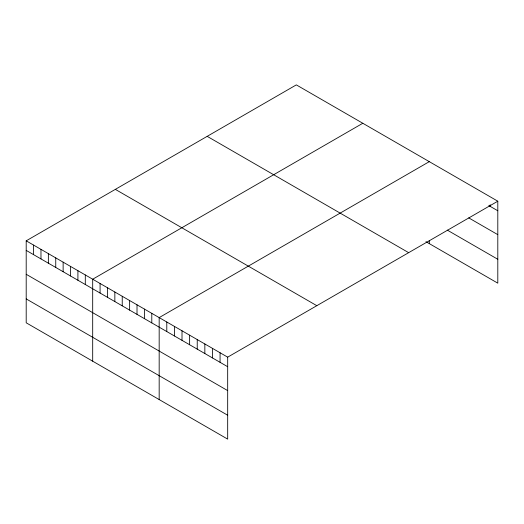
<?xml version="1.0" encoding="UTF-8"?>
<svg xmlns="http://www.w3.org/2000/svg" width="524" height="524" viewBox="0 0 524 524"><rect width="100%" height="100%" fill="white"/><g stroke="black" fill="none" stroke-linecap="round" stroke-linejoin="round"><path stroke-width="0.79" d="M26.2 240.83L227.678 357.152L227.678 439.119L26.2 322.797L26.2 240.83L296.322 84.881L497.8 201.203L497.8 283.17L425.94 241.682M362.811 123.264L92.689 279.22L92.689 361.187M429.3 161.647L159.172 317.603L159.172 399.57M227.678 357.152L497.8 201.203M488.807 205.572L497.8 210.766M468.738 217.879L497.8 234.654M447.286 230.115L497.8 259.275M207.183 136.345L408.661 252.666M115.339 189.367L316.817 305.689M26.2 250.393L227.678 366.715M26.2 274.288L227.678 390.609M26.2 298.909L227.678 415.231M490.189 204.773L490.189 206.371M429.3 240.431L429.3 243.621M220.067 352.757L220.067 362.32M212.456 348.368L212.456 357.931M204.845 343.973L204.845 353.536M197.234 339.578L197.234 349.141M189.623 335.183L189.623 344.746M182.011 330.788L182.011 340.351M174.4 326.393L174.4 335.956M166.789 321.998L166.789 331.561M151.79 313.339L151.79 322.902M144.401 309.075L144.401 318.638M137.013 304.811L137.013 314.374M129.625 300.547L129.625 310.11M122.236 296.276L122.236 305.846M114.848 292.012L114.848 301.575M107.459 287.748L107.459 297.311M100.077 283.484L100.077 293.047M85.301 274.956L85.301 284.519M77.912 270.685L77.912 280.255M70.524 266.421L70.524 275.984M63.135 262.157L63.135 271.72M55.747 257.893L55.747 267.456M48.365 253.629L48.365 263.192M40.977 249.365L40.977 258.928M33.588 245.094L33.588 254.664"/></g></svg>
